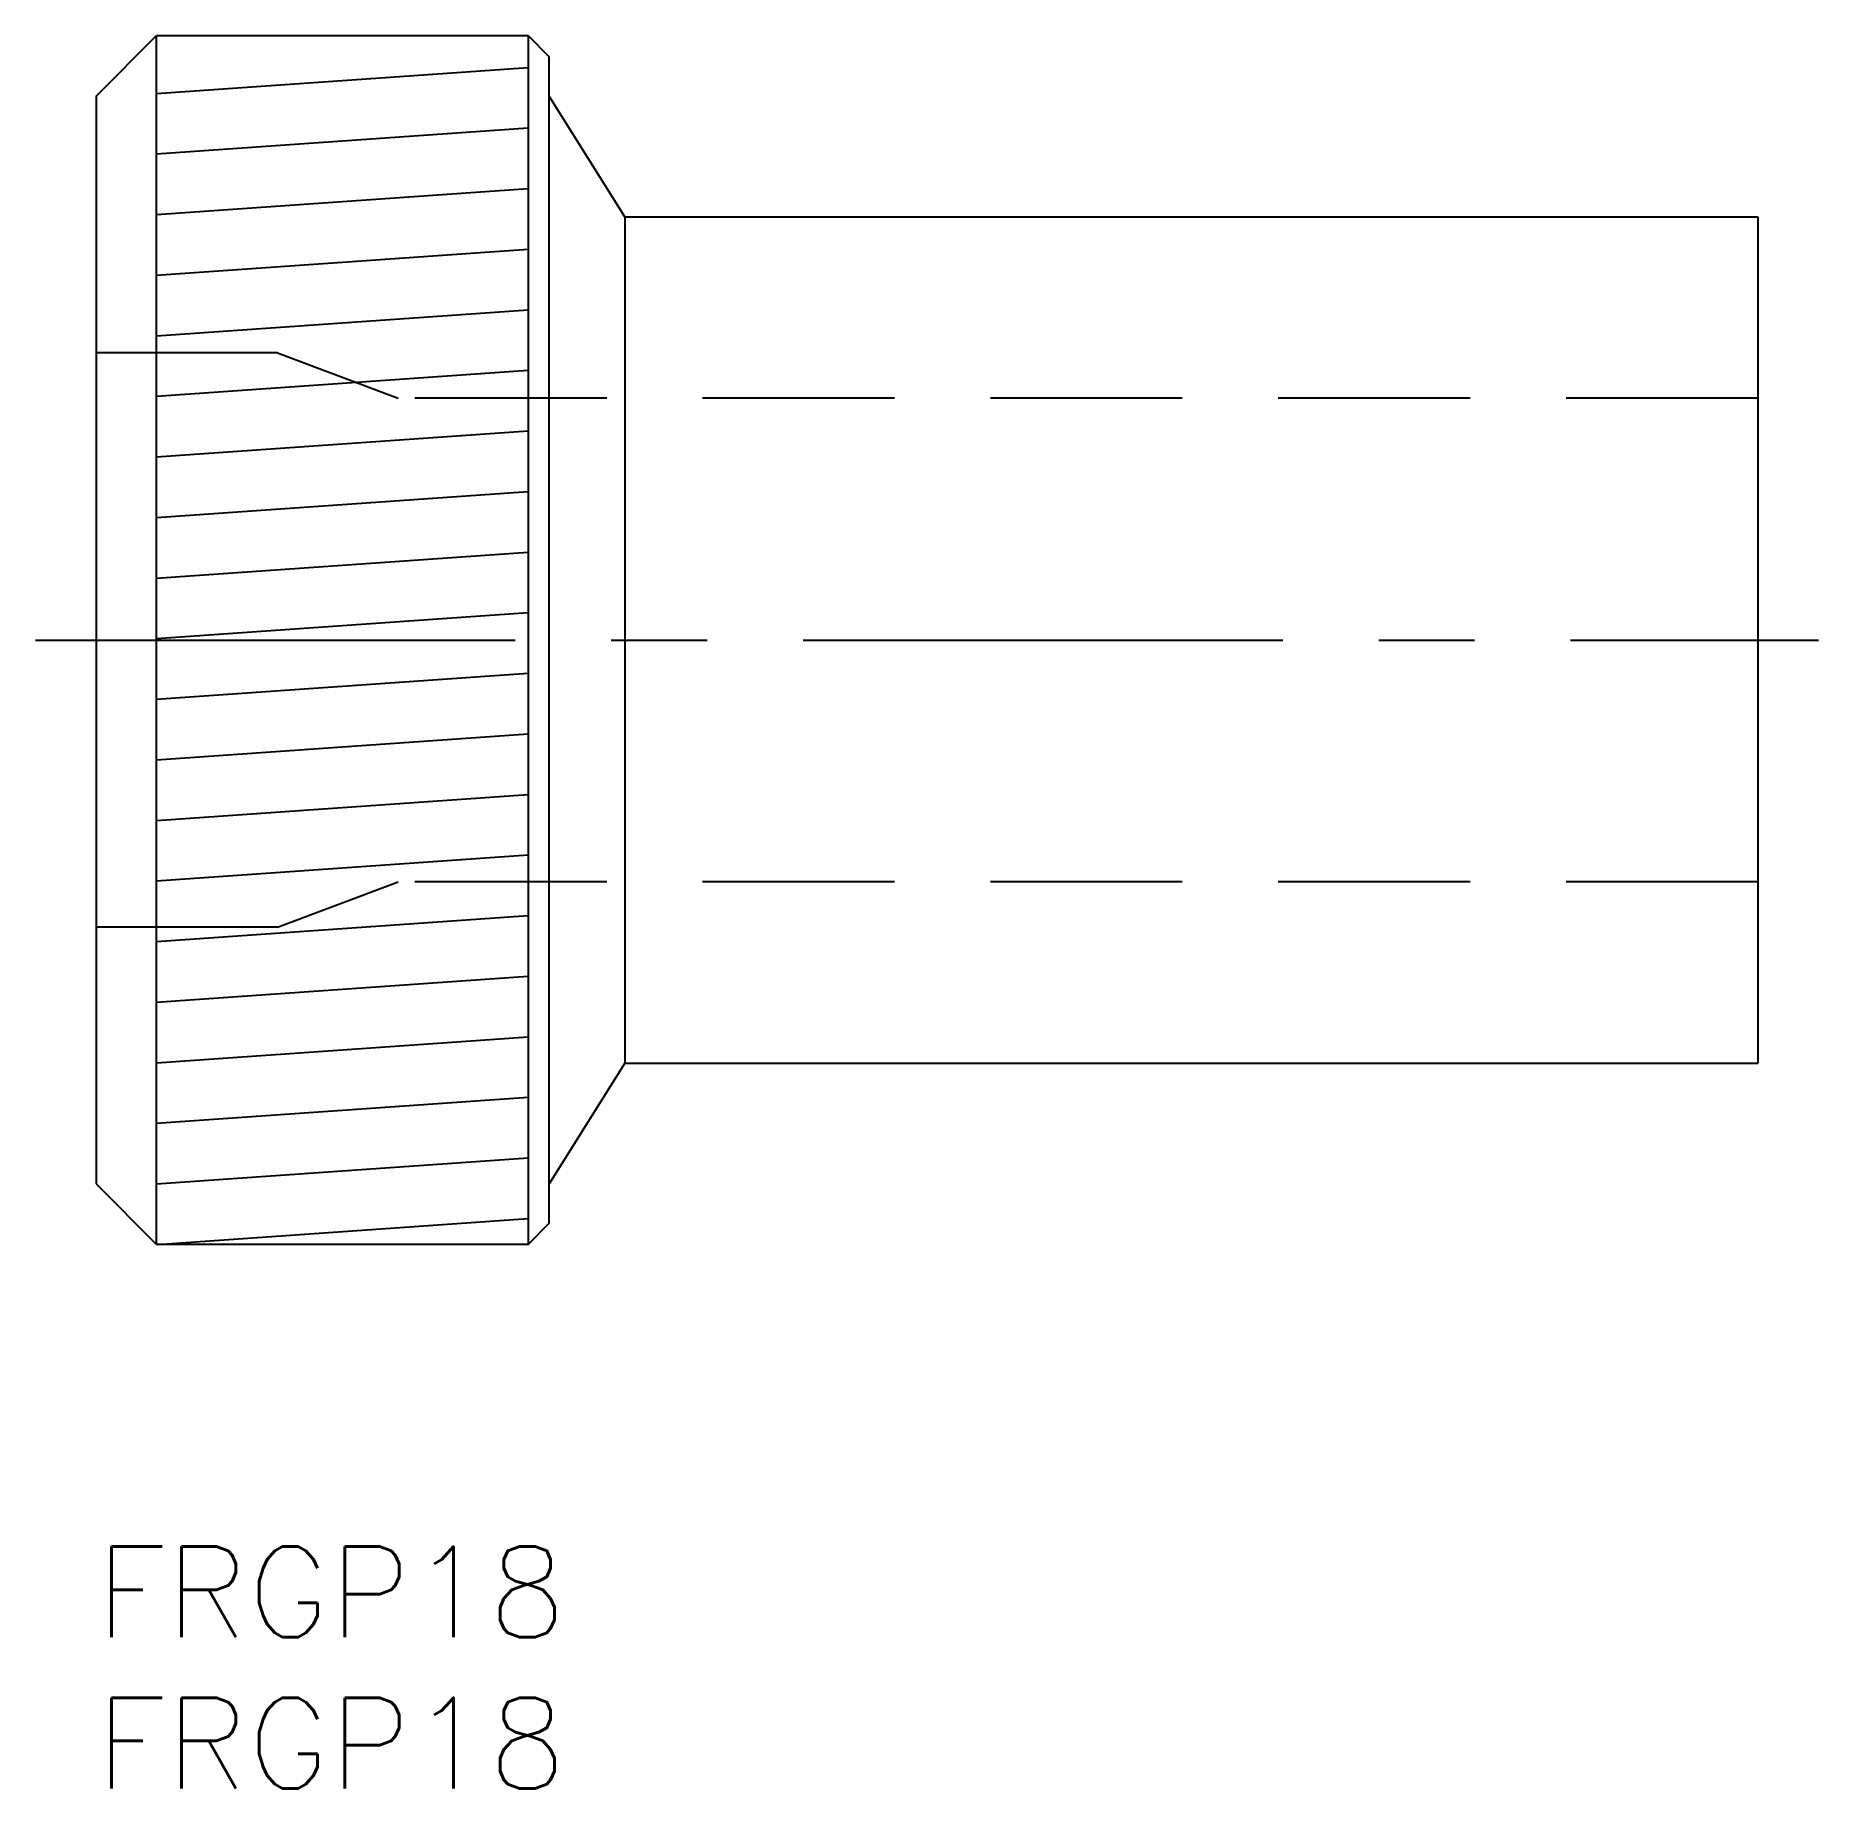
# Model space of a CAD drawing. Extents: x -2 to 57, y -8 to 50.
import ezdxf

# ---------------------------------------------------------------- set-up
doc = ezdxf.new("R2010")
doc.units = 0
doc.header["$LTSCALE"] = 0.5
doc.linetypes.add('CENTER', pattern=[50.8, 31.75, -6.35, 6.35, -6.35])
doc.linetypes.add('DASHED', pattern=[19.05, 12.7, -6.35])
for name, color, linetype in [('MSM_CENTER', 1, 'CENTER'), ('MSM_CONTINUOUS', 7, 'CONTINUOUS'), ('MSM_DASHED', 4, 'DASHED'), ('MSM_NARROW', 5, 'CONTINUOUS'), ('MSM_PART_NUMBER', 7, 'CONTINUOUS')]:
    doc.layers.add(name, color=color, linetype=linetype)
doc.styles.get("Standard").update_dxf_attribs({"font": 'txt.shx', "height": 3, "bigfont": 'bigfont.shx'})

# ---------------------------------------------------------------- blocks, each defined once
blk = doc.blocks.new('*U6')
at = {"layer": 'MSM_PART_NUMBER'}
blk.add_text('FRGP18', height=3, dxfattribs=at).set_placement((0, -3))
blk = doc.blocks.new('*U7')
at = {"layer": 'MSM_PART_NUMBER'}
blk.add_text('FRGP18', height=3, dxfattribs=at).set_placement((0, -8))

msp = doc.modelspace()

# ---------------------------------------------------------------- linework, layer by layer
at = {"layer": 'MSM_CENTER'}
msp.add_line((-2, 30), (57, 30), dxfattribs=at)
at = {"layer": 'MSM_CONTINUOUS'}
for p, q in [((0, 48), (2, 50)), ((2, 10), (2, 50)), ((2, 50), (14.3, 50)), ((14.3, 50), (14.3, 10)), ((14.3, 50), (15, 49.3)), ((15, 10.7), (15, 49.3)), ((0, 48), (0, 12)), ((17.5, 44), (15, 48.001)), ((17.5, 44), (55, 44)), ((17.5, 44), (17.5, 16)), ((55, 44), (55, 16)), ((17.5, 16), (15, 11.999)), ((17.5, 16), (55, 16)), ((0, 12), (2, 10)), ((14.3, 10), (15, 10.7)), ((14.3, 10), (2, 10))]:
    msp.add_line(p, q, dxfattribs=at)
at = {"layer": 'MSM_DASHED'}
for p, q in [((6, 39.5), (0, 39.5)), ((6, 39.5), (10, 38)), ((55, 38), (10, 38)), ((6, 20.5), (10, 22)), ((55, 22), (10, 22)), ((6, 20.5), (0, 20.5))]:
    msp.add_line(p, q, dxfattribs=at)
at = {"layer": 'MSM_NARROW'}
for p, q in [((2, 48.09), (14.3, 48.95)), ((2, 46.085), (14.3, 46.946)), ((2, 44.081), (14.3, 44.941)), ((2, 42.076), (14.3, 42.936)), ((2, 40.071), (14.3, 40.931)), ((2, 38.066), (14.3, 38.926)), ((2, 36.061), (14.3, 36.921)), ((2, 34.056), (14.3, 34.916)), ((2, 32.051), (14.3, 32.911)), ((2, 30.046), (14.3, 30.907)), ((2, 28.042), (14.3, 28.902)), ((2, 26.037), (14.3, 26.897)), ((2, 24.032), (14.3, 24.892)), ((2, 22.027), (14.3, 22.887)), ((2, 20.022), (14.3, 20.882)), ((2, 18.017), (14.3, 18.877)), ((2, 16.012), (14.3, 16.872)), ((2, 14.007), (14.3, 14.867)), ((2, 12.002), (14.3, 12.863)), ((2.035, 10), (14.3, 10.858))]:
    msp.add_line(p, q, dxfattribs=at)

# ---------------------------------------------------------------- block references
at = {"layer": 'MSM_CONTINUOUS'}
for name in ['*U6', '*U7']:
    msp.add_blockref(name, (0, 0), dxfattribs=at)

doc.saveas('drawing.dxf')
